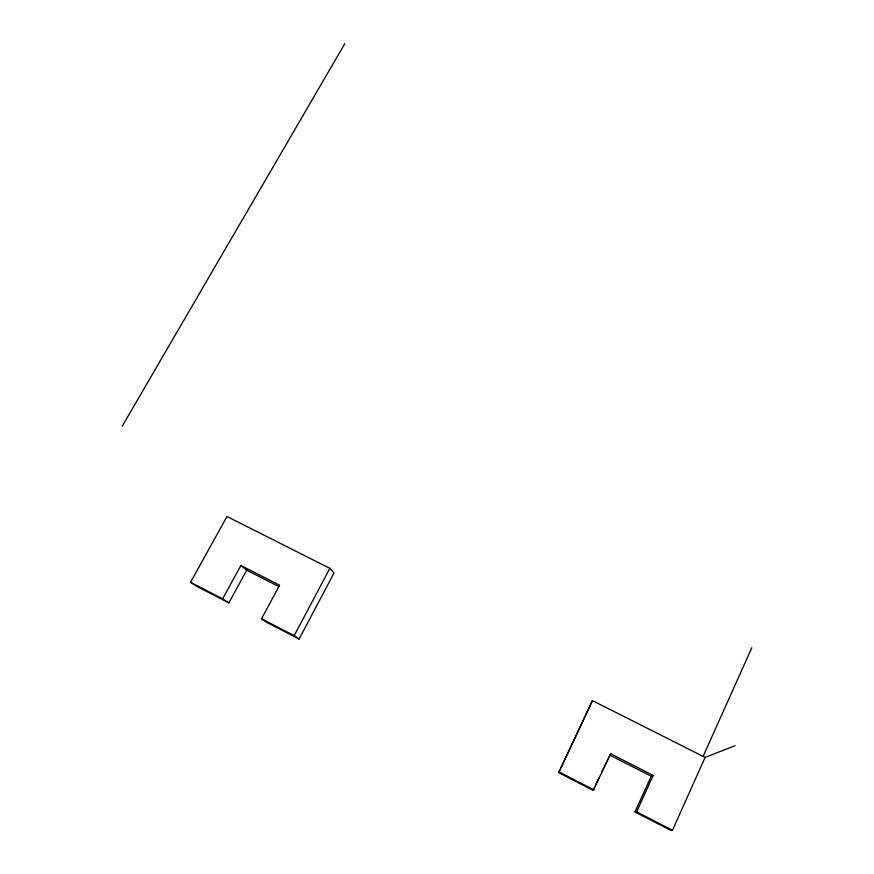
<?xml version="1.0" encoding="UTF-8"?>
<svg xmlns="http://www.w3.org/2000/svg" width="874" height="874" viewBox="0 0 874 874"><rect width="100%" height="100%" fill="white"/><g stroke="black" fill="none" stroke-linecap="round" stroke-linejoin="round"><path stroke-width="1.31" d="M653.162 775.435L651.228 776.232L634.961 811.924L636.589 811.837L653.162 775.435L610.697 753.803L593.162 790.413L558.65 772.649L592.332 700.577L705.1 757.397L735.023 745.697M591.6 702.816L592.332 700.577M703.264 756.065L751.804 647.754M634.961 811.924L670.129 830.027L672.467 830.3L705.1 757.397M593.162 790.413L594.298 787.966M595.423 785.529L598.832 778.21M601.662 772.113L610.697 753.803M558.65 772.649L559.808 770.191M560.966 767.743L591.021 704.04M240.853 565.489L279.571 585.209L261.512 618.814L267.018 622.539L299.105 639.058L334.043 572.973L329.859 568.34L226.978 516.501L190.554 582.303L197.338 586.673L228.857 602.896L246.687 570.165L240.853 565.489L222.652 598.821L228.857 602.896M299.105 639.058L294.199 635.638L329.859 568.34M122.196 426.239L344.793 43.7M246.687 570.165L278.773 586.509M609.593 755.027L651.228 776.232M190.554 582.303L222.652 598.821M261.512 618.814L294.199 635.638M558.737 771.775L593.938 789.888M636.589 811.837L672.467 830.3"/></g></svg>
